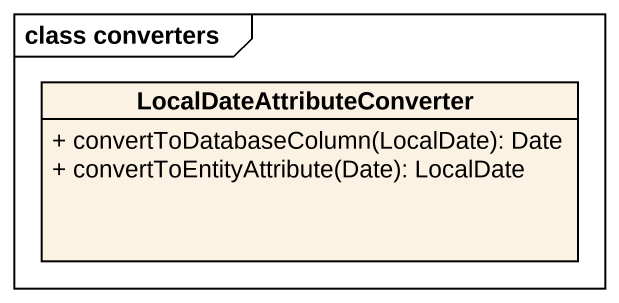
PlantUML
@startuml
mainframe class converters
hide circle
hide empty members
skinparam classAttributeIconSize 0
class LocalDateAttributeConverter {
  + convertToDatabaseColumn(LocalDate): Date
  + convertToEntityAttribute(Date): LocalDate
}
@enduml
